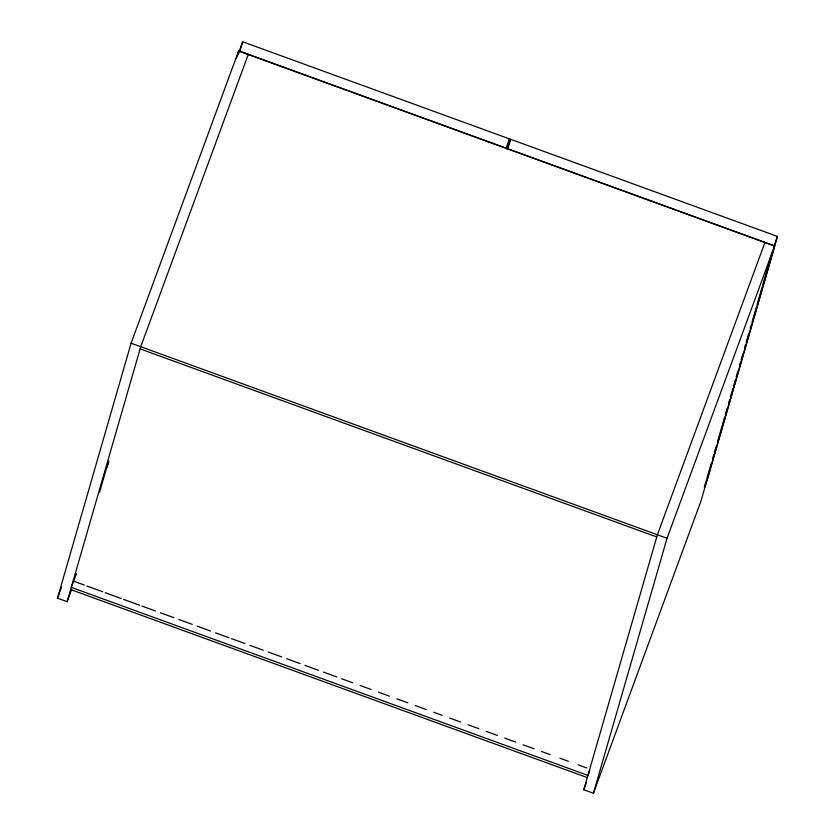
<?xml version="1.0" encoding="UTF-8"?>
<svg xmlns="http://www.w3.org/2000/svg" width="835" height="835" viewBox="0 0 835 835"><rect width="100%" height="100%" fill="white"/><g stroke="black" fill="none" stroke-linecap="round" stroke-linejoin="round"><path stroke-width="1.25" d="M71.643 589.447L67.144 601.68L57.5 598.173L131.095 343.195L238.674 50.831L774.619 245.907L701.024 500.885L593.445 793.25L583.79 789.743L657.385 534.765L764.964 242.4M67.144 601.68L140.739 346.713L248.319 54.338M99.511 492.41L107.151 465.94M236.503 58.335L238.674 50.831M238.09 54.901L242.63 41.75L509.527 138.902L506.647 148.901M239.739 51.749L242.63 41.75M507.711 149.288L510.602 139.288L777.5 236.441L707.485 479.029L704.458 487.254M593.445 793.25L667.04 538.272L774.619 245.907M704.385 487.17L706.191 480.918M706.911 478.424L711.243 463.415M712.683 458.415L713.768 454.668M714.489 452.163L716.294 445.911M717.735 440.911L722.066 425.902M722.797 423.397L724.592 417.145M725.323 414.651L727.128 408.398M728.569 403.389L729.654 399.641M730.375 397.136L732.9 388.39M733.621 385.885L735.426 379.633M736.146 377.138L737.952 370.886M739.392 365.876L740.478 362.129M741.198 359.624L743.004 353.372M744.444 348.372L745.53 344.625M746.25 342.12L748.776 333.363M750.227 328.364L751.302 324.617M752.032 322.112L756.353 307.103M757.084 304.608L762.136 287.104M762.856 284.599L767.188 269.59M767.908 267.096L772.239 252.087M57.5 598.173L61.55 587.162M107.6 464.719L108.957 461.045M106.525 468.122L108.32 463.227M76.496 573.645L71.278 587.36L587.934 775.412L589.729 770.517M509.527 138.902L506.073 148.296L240.396 51.593M510.602 139.288L507.148 148.682L774.045 245.834L777.5 236.441M583.79 789.743L586.494 782.395M131.095 343.195L667.04 538.272M140.113 348.894L656.759 536.947M73.376 581.097L84.398 585.105M86.85 586.003L102.778 591.796M105.231 592.693L121.158 598.486M123.611 599.384L139.539 605.177M141.992 606.074L155.477 610.98M160.372 612.765L173.857 617.67M178.753 619.455L192.238 624.361M197.133 626.146L210.618 631.051M215.513 632.836L228.999 637.742M231.452 638.629L244.926 643.534M249.832 645.319L263.307 650.225M268.212 652.01L281.687 656.915M286.593 658.7L300.068 663.606M304.973 665.391L318.448 670.296M323.354 672.081L336.829 676.987M341.734 678.772L352.756 682.79M360.115 685.462L371.137 689.48M378.495 692.152L389.517 696.171M396.875 698.843L407.897 702.861M415.256 705.533L426.278 709.552M433.636 712.224L442.206 715.345M449.564 718.027L460.586 722.035M467.944 724.717L478.966 728.725M486.325 731.408L497.357 735.416M504.705 738.098L515.738 742.106M523.086 744.789L534.118 748.797M541.466 751.479L550.046 754.6M559.847 758.159L568.426 761.29M578.227 764.85L586.807 767.981M70.651 589.541L587.297 777.594"/></g></svg>
